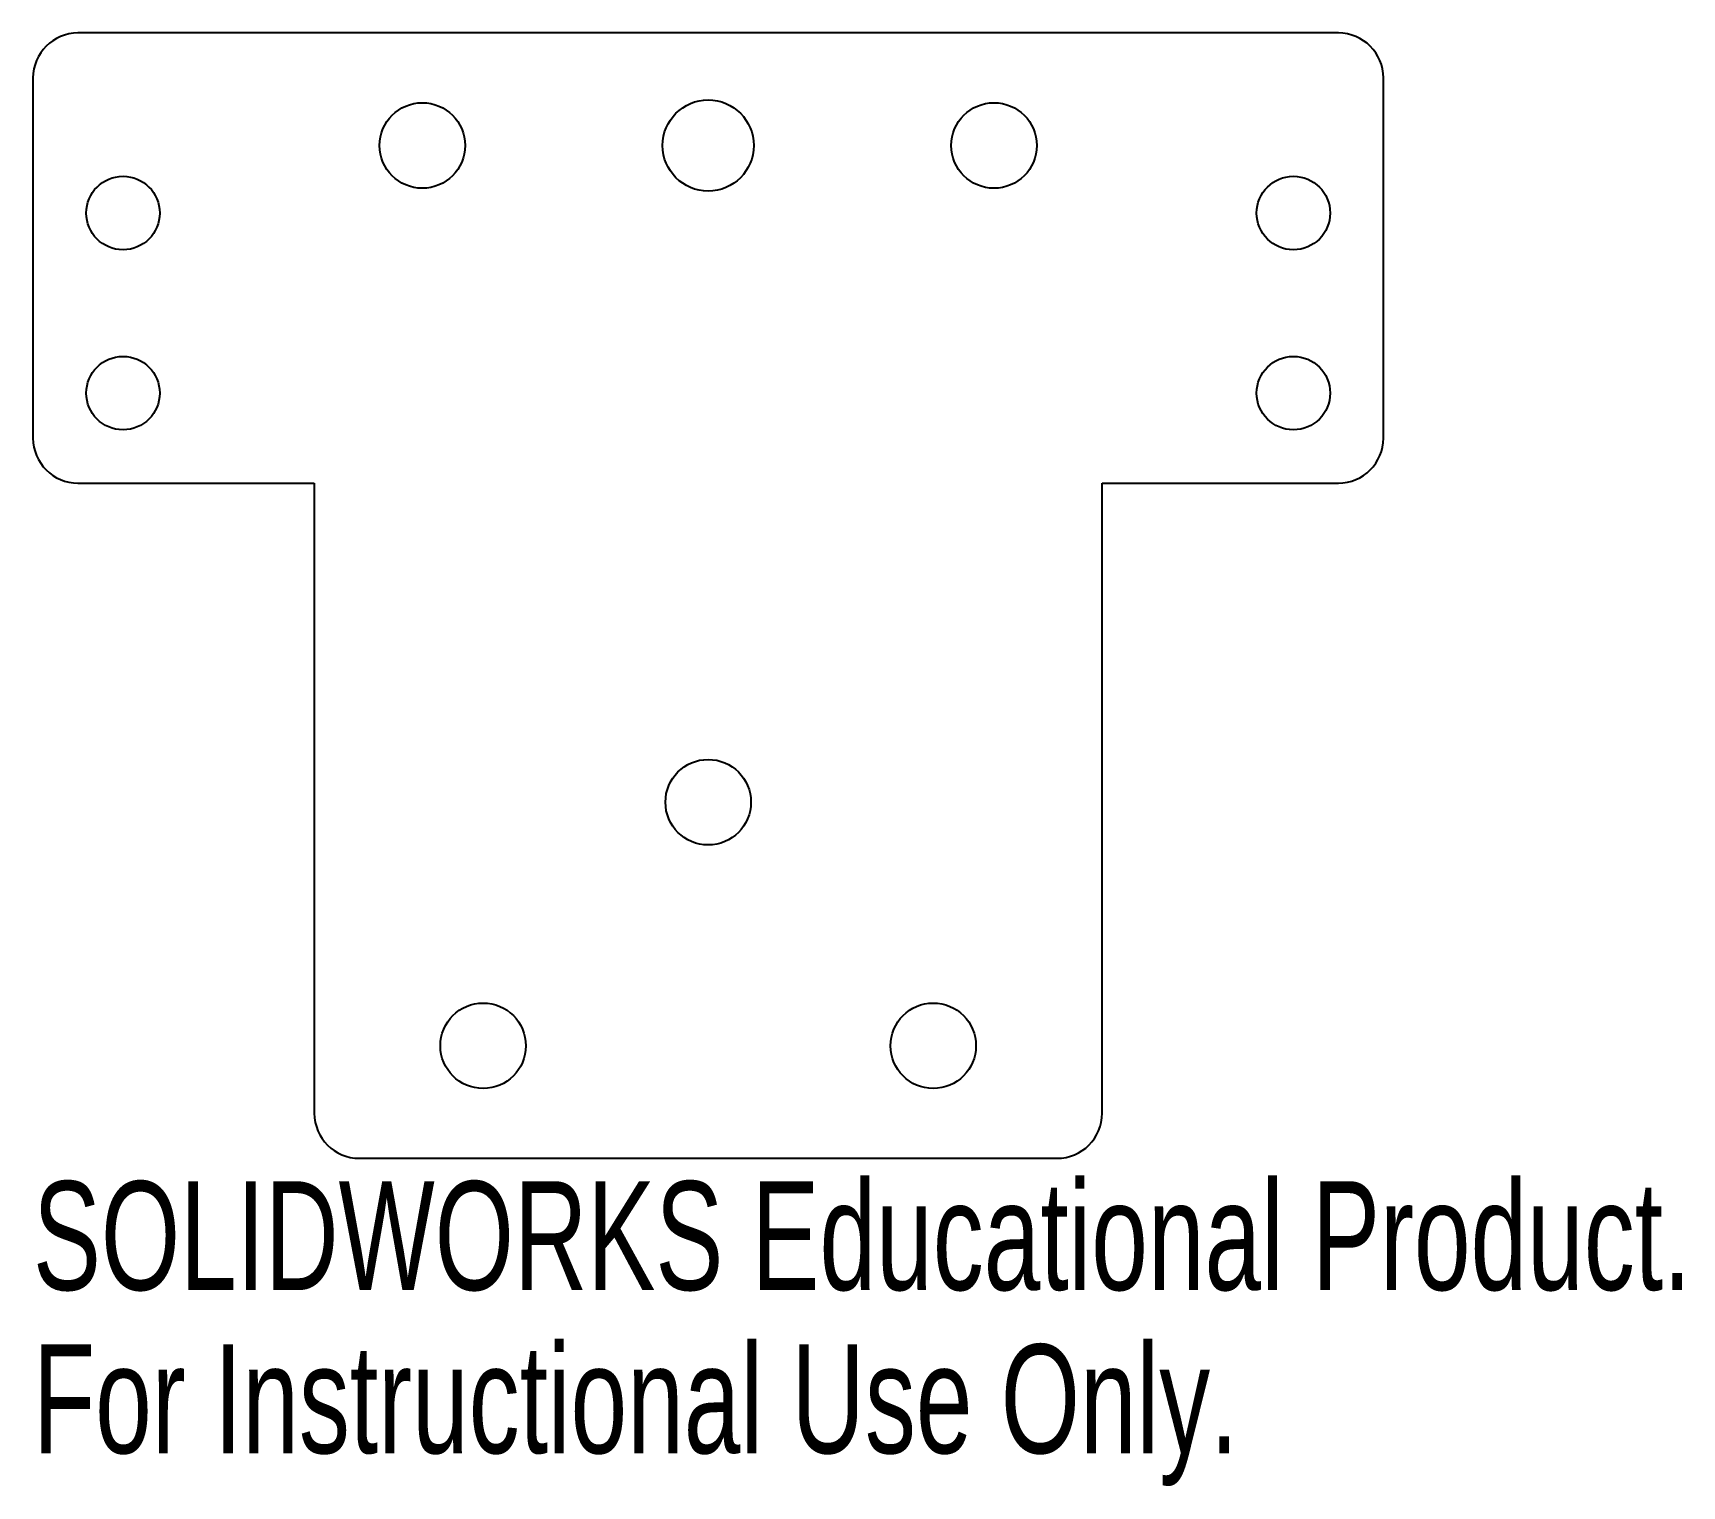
# Model space of a CAD drawing. Header units: millimetres. Extents: x -30 to 43.3, y -54.6 to 10.
import ezdxf

# ---------------------------------------------------------------- set-up
doc = ezdxf.new("R2010")
doc.units = ezdxf.units.MM
doc.styles.add('SLDTEXTSTYLE0', font='TXT', dxfattribs={"width": 0.7})

msp = doc.modelspace()

# ---------------------------------------------------------------- linework, layer by layer
at = {"color": 7, "linetype": 'Continuous', "lineweight": 25}
for p, q in [((28, 10), (-28, 10)), ((-30, 8), (-30, -8)), ((30, -8), (30, 8)), ((-28, -10), (-17.5, -10)), ((-17.5, -10), (-17.5, -38)), ((17.5, -38), (17.5, -10)), ((17.5, -10), (28, -10)), ((-15.5, -40), (15.5, -40))]:
    msp.add_line(p, q, dxfattribs=at)
for centre, radius in [((-12.7, 5), 1.899), ((0, 5), 2.025), ((12.7, 5), 1.899), ((-26, 2), 1.632), ((26, 2), 1.632), ((-26, -6), 1.632), ((26, -6), 1.632), ((0, -24.178), 1.899), ((-10, -35), 1.899), ((10, -35), 1.899)]:
    msp.add_circle(centre, radius, dxfattribs=at)
for centre, start, end in [((-28, 8), 90, 180), ((28, 8), 0, 90), ((-28, -8), 180, 270), ((28, -8), 270, 0), ((-15.5, -38), 180, 270), ((15.5, -38), 270, 0)]:
    msp.add_arc(centre, 2, start, end, dxfattribs=at)

# ---------------------------------------------------------------- texts
at = {"color": 7, "linetype": 'Continuous', "char_height": 4.83362, "attachment_point": 1, "style": 'SLDTEXTSTYLE0'}
for s, insert in [('SOLIDWORKS Educational Product.', (-30, -41.02)), ('For Instructional Use Only.', (-30, -48.27))]:
    msp.add_mtext(s, dxfattribs=dict(at, insert=insert))

doc.saveas('drawing.dxf')
